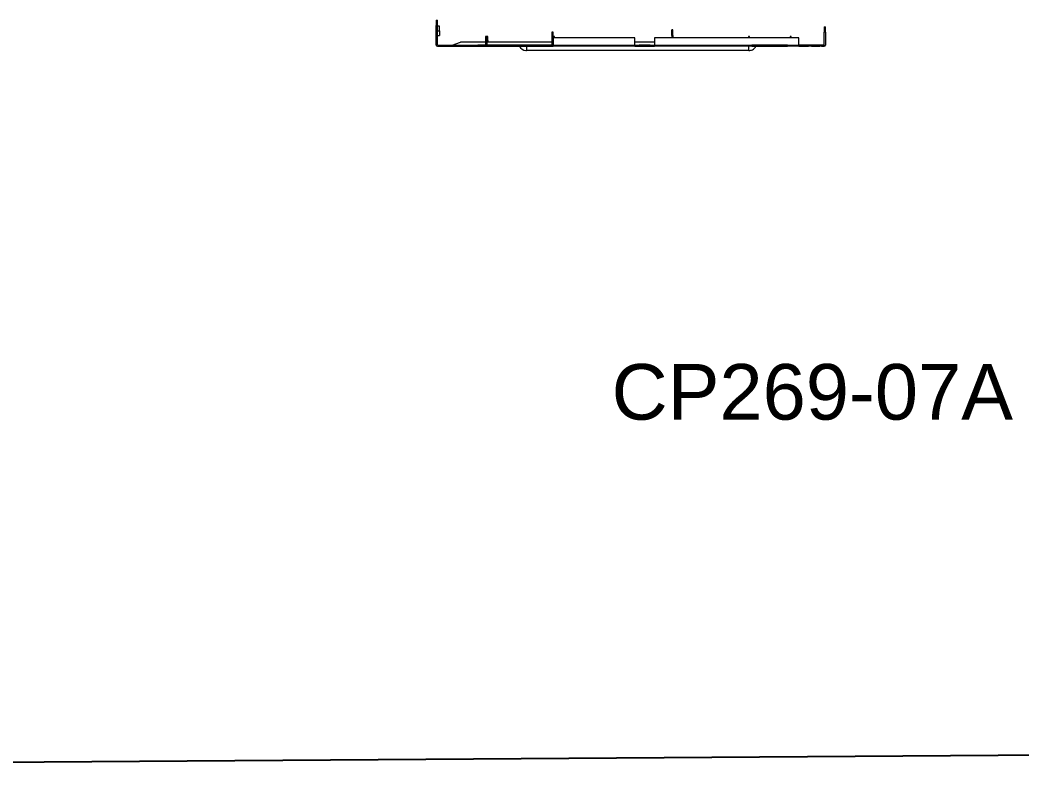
# Model space of a CAD drawing. Header units: millimetres. Extents: x 1920 to 4820, y 310 to 2320.
# Drawn here: x 3467.2 to 3827.7, y 940.4 to 1217.6 of the extents above; entities that cross this region are included whole.
import ezdxf

# ---------------------------------------------------------------- set-up
doc = ezdxf.new("R2010")
doc.units = ezdxf.units.MM
doc.layers.add('core', color=7, linetype='Continuous', lineweight=20)
doc.styles.get("Standard").update_dxf_attribs({"font": 'arial.ttf'})

msp = doc.modelspace()

# ---------------------------------------------------------------- linework, layer by layer
msp.add_line((1920, 940.405), (4820, 960))
at = {"layer": 'core'}
for p, q in [((3616.909, 1217.648), (3616.909, 1215.648)), ((3616.909, 1217.648), (3617.309, 1217.648)), ((3616.909, 1208.648), (3616.909, 1215.648)), ((3617.309, 1215.648), (3616.909, 1215.648)), ((3617.309, 1215.648), (3617.309, 1217.648)), ((3617.309, 1208.648), (3617.309, 1215.648)), ((3618.109, 1215.448), (3617.309, 1215.448)), ((3618.109, 1213.748), (3618.109, 1215.448)), ((3756.509, 1215.248), (3756.909, 1215.248)), ((3756.509, 1215.248), (3756.509, 1213.248)), ((3756.909, 1213.248), (3756.909, 1215.248)), ((3617.309, 1213.748), (3618.109, 1213.748)), ((3617.309, 1212.048), (3618.109, 1212.048)), ((3618.109, 1213.748), (3618.109, 1212.048)), ((3634.609, 1211.748), (3634.609, 1210.248)), ((3635.109, 1211.748), (3634.609, 1211.748)), ((3635.509, 1211.748), (3635.109, 1211.748)), ((3635.109, 1210.248), (3635.109, 1211.748)), ((3635.509, 1210.248), (3635.509, 1211.748)), ((3658.509, 1213.248), (3658.509, 1211.748)), ((3659.009, 1213.248), (3658.509, 1213.248)), ((3658.509, 1211.748), (3658.509, 1208.648)), ((3659.009, 1211.748), (3658.509, 1211.748)), ((3659.009, 1211.748), (3659.009, 1213.248)), ((3659.009, 1211.748), (3659.009, 1211.248)), ((3659.109, 1211.748), (3659.109, 1211.248)), ((3659.509, 1211.748), (3659.109, 1211.748)), ((3659.509, 1211.248), (3659.509, 1211.748)), ((3701.709, 1212.148), (3701.709, 1214.148)), ((3702.009, 1214.148), (3701.709, 1214.148)), ((3701.709, 1212.148), (3701.709, 1211.248)), ((3702.009, 1212.148), (3701.709, 1212.148)), ((3702.009, 1212.148), (3702.009, 1214.148)), ((3702.009, 1212.148), (3702.009, 1211.248)), ((3729.209, 1211.748), (3729.209, 1211.248)), ((3729.609, 1211.748), (3729.209, 1211.748)), ((3729.609, 1211.248), (3729.609, 1211.748)), ((3744.209, 1211.748), (3744.209, 1211.248)), ((3744.609, 1211.748), (3744.209, 1211.748)), ((3744.609, 1211.248), (3744.609, 1211.748)), ((3756.509, 1208.648), (3756.509, 1213.248)), ((3756.909, 1213.248), (3756.509, 1213.248)), ((3756.909, 1213.248), (3756.909, 1208.648)), ((3617.309, 1208.648), (3631.909, 1208.648)), ((3617.309, 1208.248), (3631.909, 1208.248)), ((3622.583, 1208.648), (3625.583, 1209.648)), ((3634.611, 1209.648), (3625.583, 1209.648)), ((3631.909, 1208.248), (3631.909, 1208.648)), ((3633.909, 1208.648), (3631.909, 1208.648)), ((3631.909, 1208.248), (3633.909, 1208.248)), ((3635.909, 1208.648), (3633.909, 1208.648)), ((3633.909, 1208.248), (3635.909, 1208.248)), ((3634.609, 1210.248), (3634.609, 1208.648)), ((3635.109, 1210.248), (3634.609, 1210.248)), ((3635.509, 1210.248), (3635.109, 1210.248)), ((3635.109, 1210.248), (3635.109, 1208.648)), ((3658.509, 1209.648), (3635.11, 1209.648)), ((3635.509, 1210.248), (3635.509, 1209.648)), ((3637.409, 1208.648), (3635.909, 1208.648)), ((3635.909, 1208.648), (3635.909, 1208.248)), ((3635.909, 1208.248), (3637.409, 1208.248)), ((3657.509, 1208.648), (3637.409, 1208.648)), ((3637.409, 1208.648), (3637.409, 1208.248)), ((3637.409, 1208.248), (3657.509, 1208.248)), ((3658.509, 1208.648), (3657.509, 1208.648)), ((3657.509, 1208.248), (3657.509, 1208.648)), ((3657.509, 1208.248), (3658.909, 1208.248)), ((3658.909, 1208.248), (3659.009, 1208.248)), ((3659.009, 1211.248), (3659.009, 1208.648)), ((3688.409, 1211.248), (3659.009, 1211.248)), ((3659.009, 1208.648), (3659.009, 1208.248)), ((3659.009, 1208.648), (3688.409, 1208.648)), ((3688.409, 1208.248), (3659.009, 1208.248)), ((3695.409, 1209.648), (3688.408, 1209.648)), ((3688.409, 1208.648), (3688.409, 1211.248)), ((3688.409, 1208.648), (3689.909, 1208.648)), ((3688.409, 1208.248), (3688.409, 1208.648)), ((3688.409, 1208.248), (3689.909, 1208.248)), ((3689.909, 1208.248), (3689.909, 1208.648)), ((3691.909, 1208.648), (3689.909, 1208.648)), ((3689.909, 1208.248), (3691.909, 1208.248)), ((3693.909, 1208.648), (3691.909, 1208.648)), ((3691.909, 1208.248), (3693.909, 1208.248)), ((3693.909, 1208.648), (3695.409, 1208.648)), ((3693.909, 1208.648), (3693.909, 1208.248)), ((3693.909, 1208.248), (3695.409, 1208.248)), ((3695.409, 1211.248), (3695.409, 1208.648)), ((3747.409, 1211.248), (3695.409, 1211.248)), ((3695.409, 1208.648), (3730.509, 1208.648)), ((3695.409, 1208.648), (3695.409, 1208.248)), ((3729.209, 1208.248), (3695.409, 1208.248)), ((3730.509, 1208.248), (3729.209, 1208.248)), ((3730.509, 1208.748), (3743.309, 1208.748)), ((3730.509, 1208.648), (3730.509, 1208.748)), ((3731.209, 1208.648), (3730.509, 1208.648)), ((3730.509, 1208.248), (3730.509, 1208.648)), ((3730.509, 1208.248), (3731.209, 1208.248)), ((3742.609, 1208.648), (3731.209, 1208.648)), ((3731.209, 1208.648), (3731.209, 1208.248)), ((3731.209, 1208.248), (3742.609, 1208.248)), ((3743.309, 1208.648), (3742.609, 1208.648)), ((3742.609, 1208.248), (3742.609, 1208.648)), ((3742.609, 1208.248), (3743.309, 1208.248)), ((3743.309, 1208.648), (3743.309, 1208.748)), ((3743.309, 1208.648), (3743.309, 1208.248)), ((3743.309, 1208.648), (3747.409, 1208.648)), ((3744.609, 1208.248), (3743.309, 1208.248)), ((3747.409, 1208.248), (3744.609, 1208.248)), ((3747.409, 1208.648), (3747.409, 1211.248)), ((3749.067, 1208.648), (3747.409, 1208.648)), ((3747.409, 1208.248), (3747.409, 1208.648)), ((3747.409, 1208.248), (3749.067, 1208.248)), ((3750.909, 1208.648), (3749.067, 1208.648)), ((3749.067, 1208.648), (3749.067, 1208.248)), ((3749.067, 1208.248), (3750.909, 1208.248)), ((3751.909, 1208.648), (3750.909, 1208.648)), ((3750.909, 1208.648), (3750.909, 1208.248)), ((3751.909, 1208.248), (3750.909, 1208.248)), ((3753.409, 1208.648), (3751.909, 1208.648)), ((3751.909, 1208.248), (3751.909, 1208.648)), ((3751.909, 1208.248), (3753.409, 1208.248)), ((3754.909, 1208.648), (3753.409, 1208.648)), ((3753.409, 1208.248), (3754.909, 1208.248)), ((3755.509, 1208.648), (3754.909, 1208.648)), ((3754.909, 1208.648), (3754.909, 1208.248)), ((3755.509, 1208.248), (3754.909, 1208.248)), ((3756.509, 1208.648), (3755.509, 1208.648)), ((3755.509, 1208.248), (3755.509, 1208.648)), ((3755.509, 1208.248), (3756.509, 1208.248)), ((3756.509, 1208.648), (3756.509, 1208.248)), ((3649.1, 1206.748), (3649.409, 1206.748)), ((3729.409, 1206.748), (3649.409, 1206.748)), ((3729.409, 1206.748), (3729.718, 1206.748))]:
    msp.add_line(p, q, dxfattribs=at)
for centre, radius, start, end in [((3617.309, 1208.648), 0.4, 180, 270), ((3649.1, 1209.098), 2.35, 201.20477, 269.99991), ((3658.909, 1208.648), 0.4, 180, 270), ((3756.509, 1208.648), 0.4, 270, 0)]:
    msp.add_arc(centre, radius, start, end, dxfattribs=at)
for centre, major_axis, ratio, start_param, end_param in [((3649.409, 1209.098), (0, 2.35), 0.0000569, 1.9408893, 3.1415911), ((3729.409, 1209.098), (0, -2.35), 0.0000552, 6.2831829, 7.4838886)]:
    msp.add_ellipse(centre, major_axis=major_axis, ratio=ratio, start_param=start_param, end_param=end_param, dxfattribs=at)
msp.add_open_spline([(3729.718, 1206.748), (3729.953, 1206.75), (3730.412, 1206.817), (3731.064, 1207.126), (3731.591, 1207.621), (3731.822, 1208.027), (3731.909, 1208.248)], degree=3, knots=[0, 0, 0, 0, 0.2429026, 0.4981125, 0.7543316, 1, 1, 1, 1], dxfattribs=at)

# ---------------------------------------------------------------- texts
at = {"color": 2, "insert": (3680, 1093.939), "char_height": 20, "attachment_point": 1}
msp.add_mtext_dynamic_manual_height_columns('CP269-07A', width=249.96032, gutter_width=12.5, heights=[0], dxfattribs=at)

doc.saveas('drawing.dxf')
